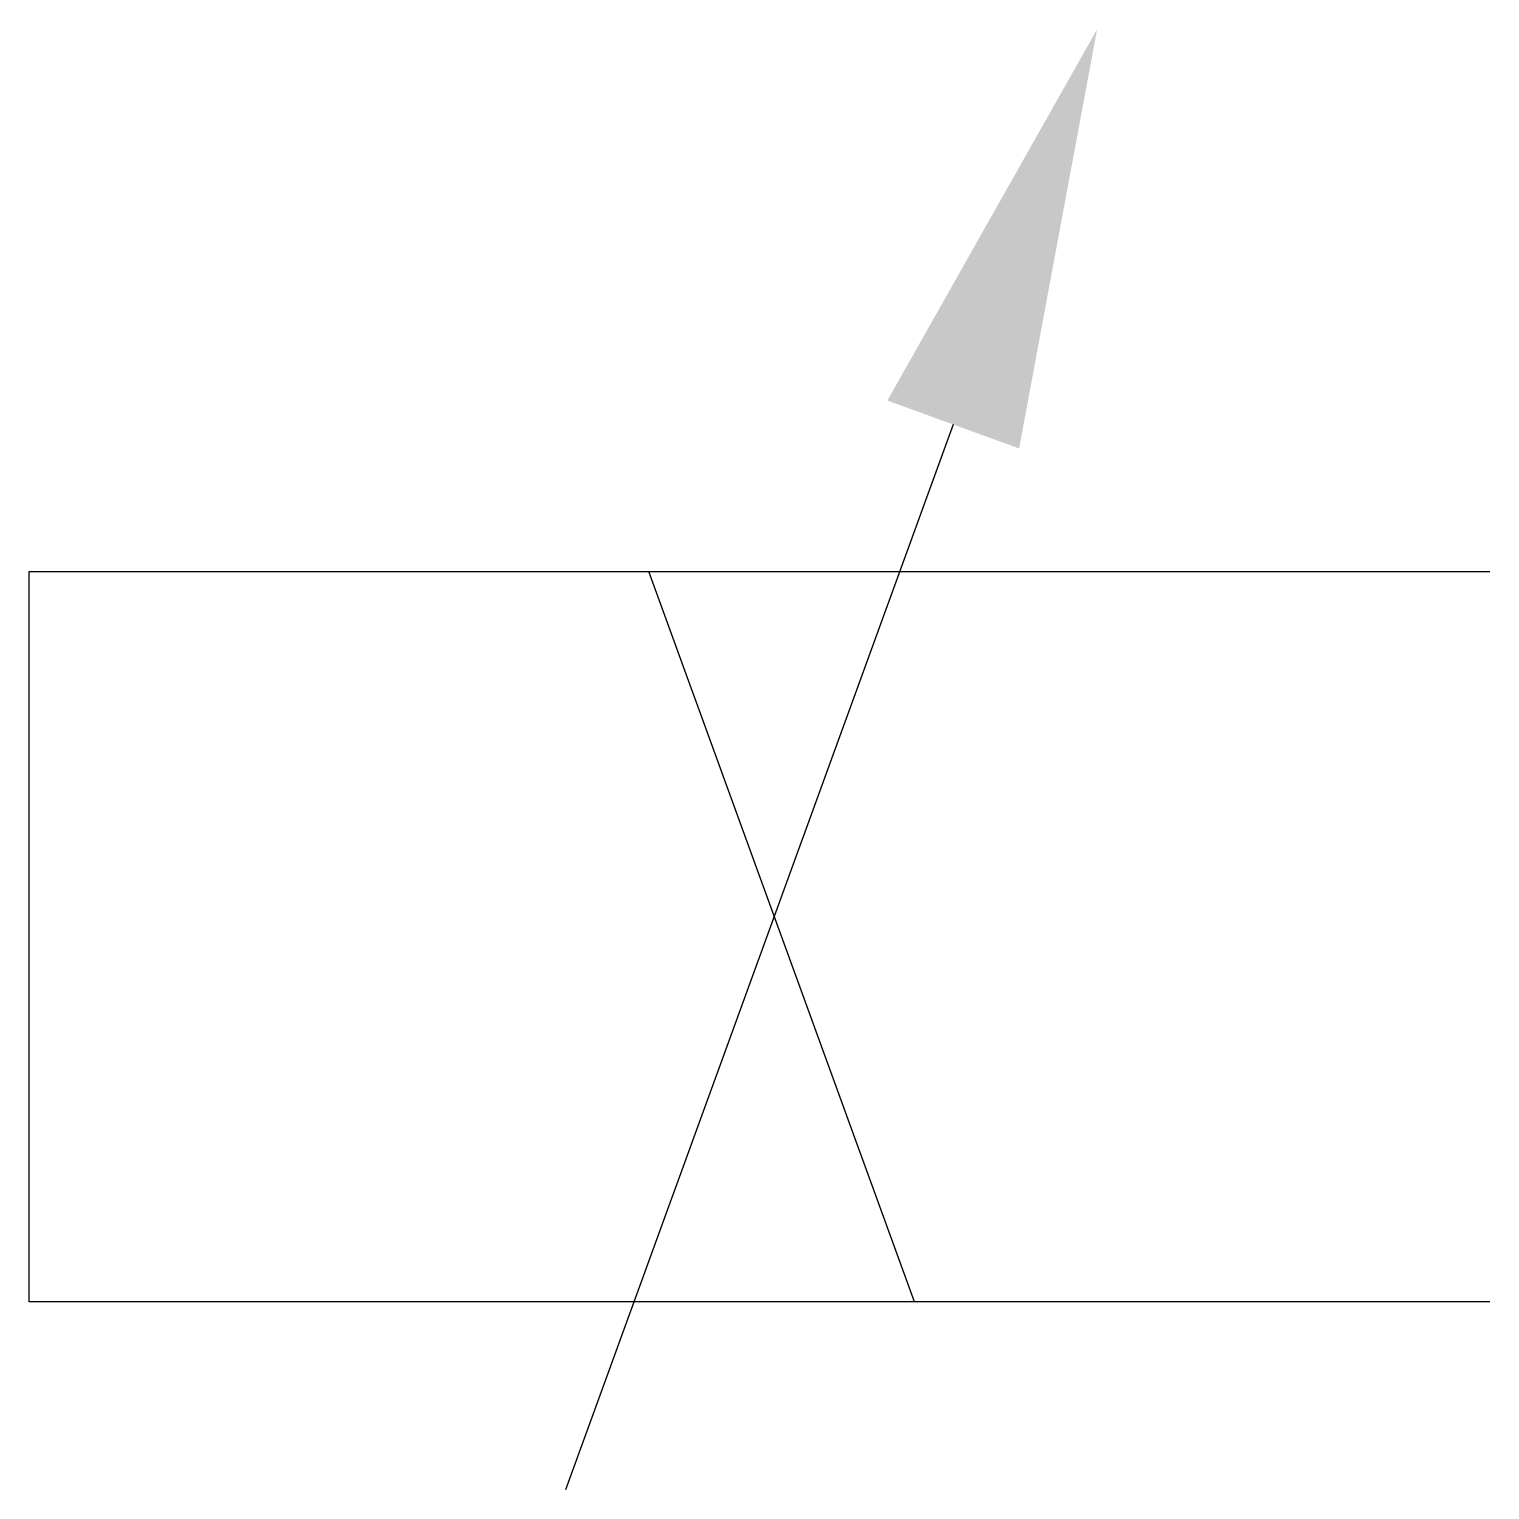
# Model space of a CAD drawing. Extents: x 768.3 to 778.3, y 379.2 to 389.2.
import ezdxf

# ---------------------------------------------------------------- set-up
doc = ezdxf.new("R2010")
doc.units = 0
doc.header["$LTSCALE"] = 5
doc.header["$MEASUREMENT"] = 0
doc.layers.add('11', color=1, linetype='CONTINUOUS')
doc.layers.add('12', color=2, linetype='CONTINUOUS')

# ---------------------------------------------------------------- blocks, each defined once
blk = doc.blocks.new('5221', base_point=(319.601, 303.802))
at = {"layer": '11'}
blk.add_line((318.28, 300.922), (315.625, 293.628), dxfattribs=at)
at = {"layer": '12'}
blk.add_solid([(317.829, 301.086), (318.731, 300.758), (319.265, 303.628)], dxfattribs=at)

msp = doc.modelspace()

# ---------------------------------------------------------------- linework, layer by layer
at = {"layer": '11'}
for p, q in [((768.281, 380.448), (768.281, 385.448)), ((768.281, 385.448), (778.281, 385.448)), ((774.343, 380.448), (772.523, 385.448)), ((778.281, 380.448), (768.281, 380.448))]:
    msp.add_line(p, q, dxfattribs=at)

# ---------------------------------------------------------------- block references
msp.add_blockref('5221', (775.928, 389.335), dxfattribs=at)

doc.saveas('drawing.dxf')
